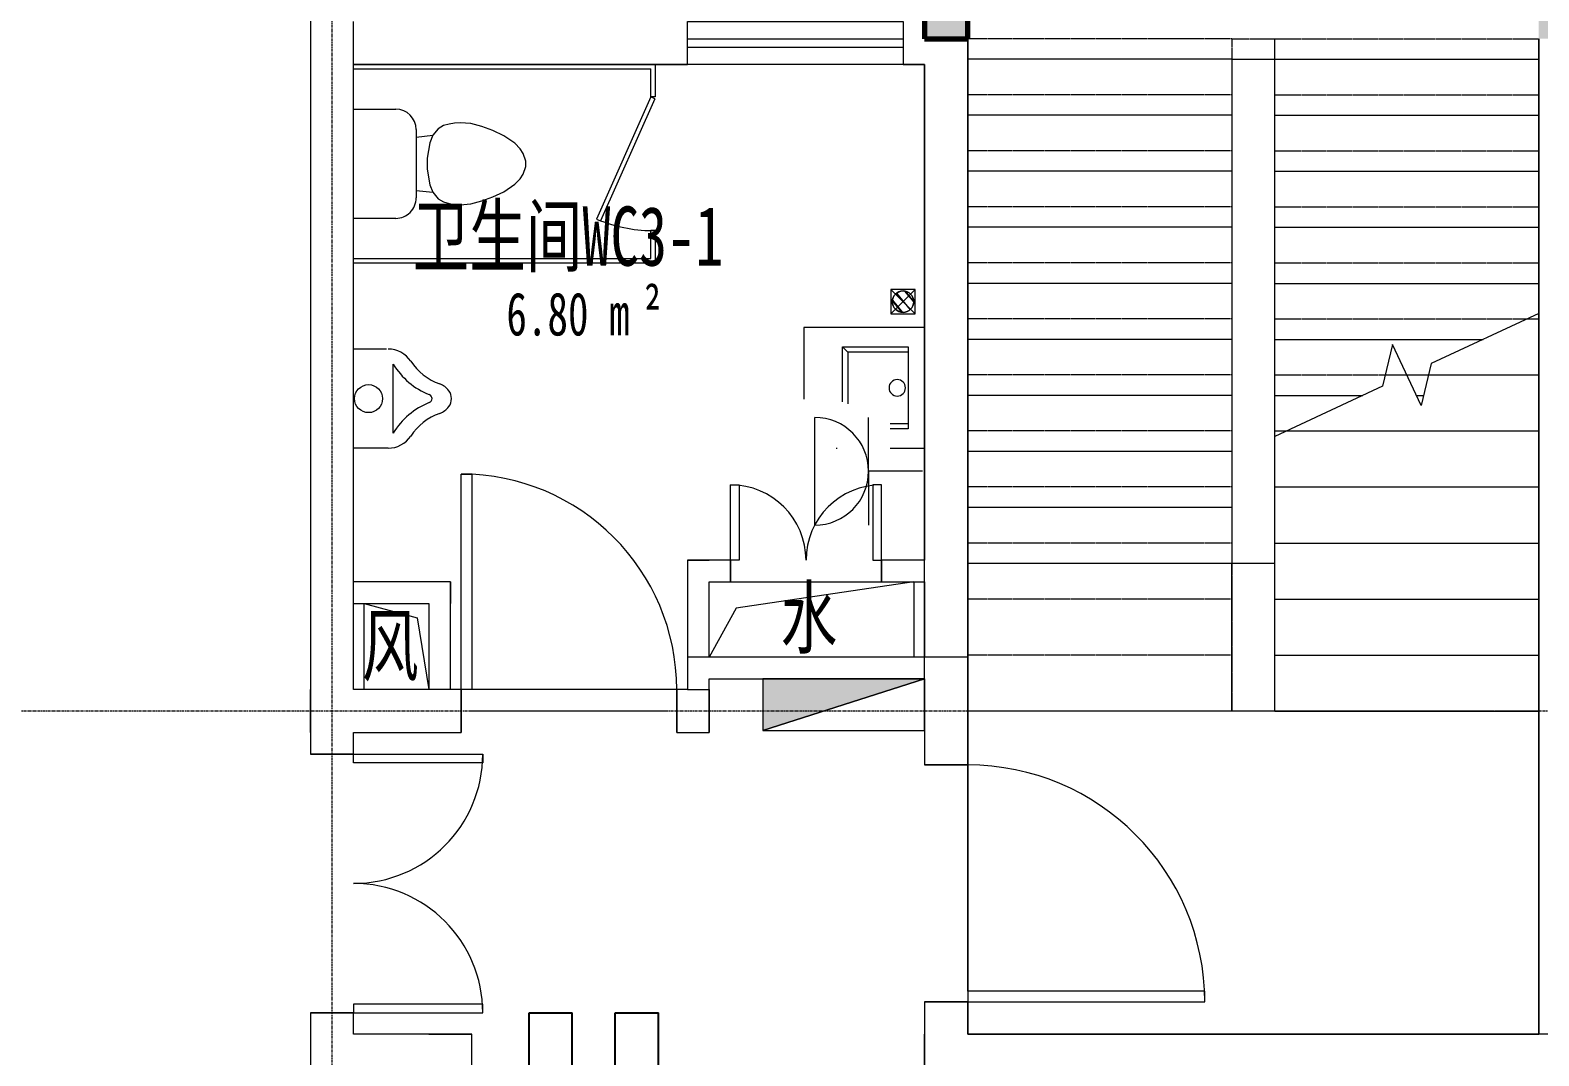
# Model space of a CAD drawing. Header units: millimetres. Extents: x 147592 to 208617, y -27981 to 8299.
# Drawn here: x 163900 to 170900, y -6250 to -1490 of the extents above; entities that cross this region are included whole.
import ezdxf

# ---------------------------------------------------------------- set-up
doc = ezdxf.new("R2010")
doc.units = ezdxf.units.MM
for name, pattern in [('划线', [6.35, 3.175, -3.175]), ('架空线', [3.97, 2.38, -1.59]), ('轴网线', [22.24, 12.7, -3.18, 3.18, -3.18])]:
    doc.linetypes.add(name, pattern=pattern)
for name, color, linetype, lineweight in [('A-AREA-____-IDEN', 7, 'Continuous', 5), ('A-DETL-____-OTLN', 7, 'Continuous', 5), ('A-DETL-GENF-OTLN', 7, 'Continuous', 5), ('A-WALL-____-MCUT', 7, 'Continuous', 13), ('A-WALL-____-OTLN', 7, 'Continuous', 13), ('E-CABL-TRAY-OTLN', 7, 'Continuous', 35), ('E-ELEC-FIXT-OTLN', 7, 'Continuous', 5), ('I-WALL-____-OTLN', 7, 'Continuous', 13), ('P-SANR-FIXT-HDLN', 7, '划线', 5), ('P-SANR-FIXT-OTLN', 7, 'Continuous', 5), ('S-GRID-____-OTLN', 7, 'Continuous', 5), ('S-STRS-____-MBND', 7, 'Continuous', 5), ('S-STRS-____-OTLN', 7, 'Continuous', 5)]:
    doc.layers.add(name, color=color, linetype=linetype, lineweight=lineweight)
for name, color, linetype, lineweight, true_color in [('A-DOOR-____-MCUT', 7, 'Continuous', 13, 0x00007f), ('A-FLOR-____-OTLN', 7, 'Continuous', 13, 0x007f00), ('A-GLAZ-____-OTLN', 7, 'Continuous', 13, 0x00007f)]:
    doc.layers.add(name, color=color, linetype=linetype, lineweight=lineweight, true_color=true_color)
doc.styles.add('仿宋', font='', dxfattribs={"width": 0.7, "height": 200})
doc.styles.add('仿宋_1', font='', dxfattribs={"width": 0.7, "height": 275})
doc.styles.get('仿宋').set_extended_font_data('FangSong')
doc.styles.get('仿宋_1').set_extended_font_data('FangSong')

# ---------------------------------------------------------------- blocks, each defined once
blk = doc.blocks.new('TJ单扇平开门 - M1023-2001523-ELV_2F')
at = {"layer": 'A-DOOR-____-MCUT', "color": 251, "lineweight": 5, "true_color": 0x515151}
for p, q in [((450, -100), (500, -100)), ((450, -1100), (450, -100)), ((500, -100), (500, -1100)), ((500, -1100), (450, -1100))]:
    blk.add_line(p, q, dxfattribs=at)
at = {"layer": 'A-DOOR-____-MCUT', "color": 173, "lineweight": 5, "true_color": 0x5151be}
blk.add_arc((500, -100), 1000, 180, 270, dxfattribs=at)
blk = doc.blocks.new('TJ双扇平开门 - FMC0723-2632172-ELV_2F')
at = {"layer": 'A-DOOR-____-MCUT', "color": 251, "lineweight": 5, "true_color": 0x515151}
for p, q in [((-350, 50), (-350, 400)), ((-350, 400), (-310, 400)), ((-310, 400), (-310, 50)), ((350, 400), (310, 400)), ((310, 400), (310, 50)), ((350, 50), (350, 400)), ((-310, 50), (-350, 50)), ((310, 50), (350, 50))]:
    blk.add_line(p, q, dxfattribs=at)
at = {"layer": 'A-DOOR-____-MCUT', "color": 173, "lineweight": 5, "true_color": 0x5151be}
for centre, start, end in [((-350, 50), 0, 90), ((350, 50), 90, 180)]:
    blk.add_arc(centre, 350, start, end, dxfattribs=at)
blk = doc.blocks.new('左右推拉窗 - C1015-1399711-ELV_2F')
at = {"layer": 'A-GLAZ-____-OTLN', "color": 251, "lineweight": 5, "true_color": 0x515151}
for p, q in [((-490.5, -166.9), (-490.5, 33.1)), ((-490.5, 33.1), (509.5, 33.1)), ((509.5, 33.1), (509.5, -166.9)), ((-490.5, -46.9), (509.5, -46.9)), ((509.5, -86.9), (-490.5, -86.9)), ((509.5, -166.9), (-490.5, -166.9))]:
    blk.add_line(p, q, dxfattribs=at)
blk = doc.blocks.new('消火栓明装 - 消火栓明装-1641868-ELV_2F')
at = {"layer": 'A-DETL-GENF-OTLN', "true_color": 0x888888}
blk.add_hatch(color=252, dxfattribs=at).paths.add_polyline_path([(-375, -240), (375, 0), (-375, 0)], flags=0)
at = {"layer": 'A-DETL-GENF-OTLN', "color": 251, "true_color": 0x515151}
for p, q in [((375, 0), (-375, -240)), ((-375, -240), (375, 0)), ((375, 0), (-375, 0)), ((-375, 0), (-375, -240)), ((375, -240), (375, 0)), ((-375, -240), (375, -240))]:
    blk.add_line(p, q, dxfattribs=at)
blk = doc.blocks.new('TJ单扇平开门 - FMB1222a-1649782-ELV_2F')
at = {"layer": 'A-DOOR-____-MCUT', "color": 251, "lineweight": 5, "true_color": 0x515151}
for p, q in [((550, 1200), (500, 1200)), ((500, 1200), (500, 100)), ((550, 100), (550, 1200)), ((500, 100), (550, 100))]:
    blk.add_line(p, q, dxfattribs=at)
at = {"layer": 'A-DOOR-____-MCUT', "color": 173, "lineweight": 5, "true_color": 0x5151be}
blk.add_arc((550, 100), 1100, 90, 180, dxfattribs=at)
blk = doc.blocks.new('TJ双扇平开门 - M1222-1543866-ELV_2F')
at = {"layer": 'A-DOOR-____-MCUT', "color": 251, "lineweight": 5, "true_color": 0x515151}
for p, q in [((-600, 100), (-600, 700)), ((-600, 700), (-560, 700)), ((-560, 700), (-560, 100)), ((600, 700), (560, 700)), ((560, 700), (560, 100)), ((600, 100), (600, 700)), ((-560, 100), (-600, 100)), ((560, 100), (600, 100))]:
    blk.add_line(p, q, dxfattribs=at)
at = {"layer": 'A-DOOR-____-MCUT', "color": 173, "lineweight": 5, "true_color": 0x5151be}
for centre, start, end in [((-600, 100), 0, 90), ((600, 100), 90, 180)]:
    blk.add_arc(centre, 600, start, end, dxfattribs=at)
blk = doc.blocks.new('TJ地漏 - TJ卫生间地漏-1319877-ELV_2F')
at = {"layer": 'P-SANR-FIXT-HDLN', "color": 250, "linetype": 'Continuous', "true_color": 0x444444}
for p, q in [((-56, -56), (56, 56)), ((56, -56), (-56, 56)), ((56, 56), (-56, 56)), ((-56, 56), (-56, -56)), ((56, -56), (56, 56)), ((-56, -56), (56, -56))]:
    blk.add_line(p, q, dxfattribs=at)
at = {"layer": 'P-SANR-FIXT-OTLN', "color": 160, "true_color": 0x4444ff}
for p, q in [((-9.5, -49.1), (-50, 0.2)), ((-6.9, -49.5), (-49.9, 2.9)), ((30.8, -39.4), (-32.6, 37.9)), ((49.5, -6.9), (2.9, 49.9)), ((49.8, -4.5), (5.3, 49.7))]:
    blk.add_line(p, q, dxfattribs=at)
blk.add_circle((0, 0), 50, dxfattribs=at)
at = {"layer": 'P-SANR-FIXT-OTLN', "color": 250, "true_color": 0x444444}
for start, end in [(90, 270), (270, 90)]:
    blk.add_arc((0, 0), 50, start, end, dxfattribs=at)
blk = doc.blocks.new('TJ洗脸盆-矩形 - 560 mmx560 mm-866088-ELV_2F')
at = {"layer": 'P-SANR-FIXT-OTLN', "color": 250, "true_color": 0x444444}
for p, q in [((167490, -2870), (167490, -3202.6)), ((168050, -2870), (167490, -2870)), ((168050, -3430), (168050, -2870)), ((167668.8, -2959.5), (167973.8, -2959.5)), ((167668.8, -3214.1), (167668.8, -2959.5)), ((167668.8, -2959.5), (167694.2, -2984.9)), ((167973.8, -2984.9), (167694.2, -2984.9)), ((167694.2, -2984.9), (167694.2, -3224.6)), ((167973.8, -2959.5), (167973.8, -3340.5)), ((167890, -3315.1), (167973.8, -3315.1)), ((167973.8, -3340.5), (167890, -3340.5)), ((167640, -3430), (167644.1, -3430)), ((167890, -3430), (168050, -3430))]:
    blk.add_line(p, q, dxfattribs=at)
for start, end in [(90, 270), (270, 90)]:
    blk.add_arc((167923, -3150), 38.1, start, end, dxfattribs=at)
blk = doc.blocks.new('TJ小便器-壁挂式 - 标准-869850-ELV_2F')
at = {"layer": 'A-DETL-GENF-OTLN', "color": 250, "true_color": 0x444444}
for p, q in [((165553.2, -2970), (165400, -2970)), ((165400, -3430), (165400, -2970)), ((165585, -3360), (165585, -3040)), ((165561.2, -3430), (165400, -3430))]:
    blk.add_line(p, q, dxfattribs=at)
blk.add_circle((165470, -3200), 65, dxfattribs=at)
for centre, radius, start, end in [((165561.2, -3095), 125, 33.3897, 90), ((165875.5, -2866.2), 338.5, 210.89349, 248.60828), ((165889.6, -2878.5), 268.3, 213.3897, 250.50602), ((165770, -3216.3), 90, 36.06567, 70.50602), ((165875.5, -3533.8), 338.5, 111.39172, 149.10651), ((165744.7, -3200), 20, 291.39172, 68.60828), ((165792.4, -3200), 62.3, 323.93433, 36.06567), ((165889.6, -3521.5), 268.3, 109.49398, 146.6103), ((165770, -3183.7), 90, 289.49398, 323.93433), ((165561.2, -3305), 125, 270, 326.6103)]:
    blk.add_arc(centre, radius, start, end, dxfattribs=at)
blk = doc.blocks.new('单个座便器隔间 - 单个座便器隔间-1853707-ELV_2F')
at = {"layer": 'P-SANR-FIXT-OTLN', "color": 250, "true_color": 0x444444}
for p, q in [((-10, 0), (-10, 1400)), ((-10, 1400), (140, 1400)), ((10, 0), (10, 1380)), ((140, 1380), (10, 1380)), ((140, 1400), (140, 1380)), ((148.1, 1398.3), (140, 1380)), ((140, 1380), (706.4, 1127.8)), ((148.1, 1398.3), (714.5, 1146.1)), ((760, 1400), (910, 1400)), ((760, 1400), (760, 1380)), ((890, 1380), (760, 1380)), ((890, 0), (890, 1380)), ((910, 0), (910, 1400)), ((706.4, 1127.8), (714.5, 1146.1)), ((380.4, 774.1), (355, 748.7)), ((402.4, 786.8), (380.4, 774.1)), ((437.3, 799.5), (402.4, 786.8)), ((462.7, 799.5), (437.3, 799.5)), ((497.6, 786.8), (462.7, 799.5)), ((519.6, 774.1), (497.6, 786.8)), ((545, 748.7), (519.6, 774.1)), ((355, 748.7), (319.8, 697.9)), ((580.2, 697.9), (545, 748.7)), ((296.1, 647.1), (277.6, 596.3)), ((319.8, 697.9), (296.1, 647.1)), ((603.9, 647.1), (580.2, 697.9)), ((622.4, 596.3), (603.9, 647.1)), ((277.6, 596.3), (263.9, 545.3)), ((636.1, 545.3), (622.4, 596.3)), ((263.9, 545.3), (259.5, 494.7)), ((259.5, 494.7), (261.7, 469.4)), ((640.5, 494.7), (636.1, 545.3)), ((638.3, 469.4), (640.5, 494.7)), ((261.7, 469.4), (266.2, 443.9)), ((266.2, 443.9), (273, 418.5)), ((627, 418.5), (633.8, 443.9)), ((633.8, 443.9), (638.3, 469.4)), ((273, 418.5), (287.4, 393.1)), ((287.4, 393.1), (317.7, 367.7)), ((317.7, 367.7), (352.6, 355)), ((326.5, 290.9), (317.7, 367.7)), ((352.6, 355), (424.6, 342.3)), ((475.4, 342.3), (547.4, 355)), ((547.4, 355), (582.3, 367.7)), ((573.5, 290.9), (582.3, 367.7)), ((582.3, 367.7), (612.6, 393.1)), ((612.6, 393.1), (627, 418.5)), ((291.3, 290.9), (608.8, 290.9)), ((424.6, 342.3), (475.4, 342.3)), ((196.6, 0), (196.6, 196.2)), ((703.4, 196.2), (703.4, 0)), ((703.4, 0), (196.6, 0))]:
    blk.add_line(p, q, dxfattribs=at)
for centre, radius, start, end in [((88.8, 1389.2), 671.3, 338.77043, 0.92479), ((291.3, 196.2), 94.6, 90, 180), ((608.8, 196.2), 94.6, 360, 90)]:
    blk.add_arc(centre, radius, start, end, dxfattribs=at)
blk = doc.blocks.new('YXQH_AR_B9-20_rvt-1-ELV_2F')
at = {"layer": 'A-DETL-GENF-OTLN', "true_color": 0xa1a1a1}
h = blk.add_hatch(dxfattribs=at)
h.set_pattern_fill('FP_177', color=253, style=0, pattern_type=2)
h.set_pattern_definition([(7.754, (-466.58, -204.02), (12.15805, 332.8942), [3.353, -1548.768]), (7.754, (776.34, 218.05), (12.15805, 332.8942), [3.353, -1548.768]), (9.74, (363.8, 116.2), (0.0001, 1266.291), [3.353, -588.363]), (9.74, (339.6, 204.2), (0.0001, 1266.291), [3.353, -588.363]), (68.882, (225.66, -61.6), (-140.1373, 1041.8589), [3.353, -1089.337]), (68.882, (129, -106.5), (-140.1373, 1041.8589), [3.353, -1089.337]), (56.297, (-51.2, 131.2), (-734.4827, 622.8598), [3.353, -470.742]), (56.297, (137.8, 331.9), (-734.4827, 622.8598), [3.353, -470.742]), (137.416, (187.59, 94.08), (-3935.054568, 3543.459496), [73.913, -9804.313]), (8.512, (90.05, 79.41), (3117.572636, 564.982686), [98.632, -5356.38]), (236.294, (133.21, 144.14), (-4467.173774, -6768.804336), [77.802, -13192.636]), (128.267, (122.16, 220.01), (-6131.736673, 7665.37486), [53.462, -17810.517]), (9.74, (48.62, 207.58), (3069.14795, 643.06413), [74.582, -10350.37]), (233.414, (89.018, 261.96), (-20834.0959632, -28103.0884394), [67.74, -56173.655]), (67.8, (40.48, -52.28), (439.74679, 1441.63531), [50.851, -3807.912]), (307.846, (0, 0), (856.01581, -814.9391), [66.124, -2950.443]), (45, (0, 0), (-176.7767, 176.7767), []), (355, (0, 0), (578.509, 689.44), [60, -660]), (7.754, (0, 0), (12.15805, 332.8942), [3.353, -1548.768]), (7.754, (517.27, 396.9), (12.15805, 332.8942), [3.353, -1548.768]), (7.754, (1048.8, 804.78), (12.15805, 332.8942), [3.353, -1548.768]), (9.74, (-323, 0), (0.0001, 1266.291), [3.353, -588.363]), (9.74, (-83.4, -219.6), (0.0001, 1266.291), [3.353, -588.363]), (9.74, (298.5, -569.5), (0.0001, 1266.291), [3.353, -588.363]), (68.882, (645.7, -553.4), (-140.1373, 1041.8589), [3.353, -1089.337]), (68.882, (-12.15, -134.3), (-140.1373, 1041.8589), [3.353, -1089.337]), (68.882, (-223, 0), (-140.1373, 1041.8589), [3.353, -1089.337]), (56.297, (0, 0), (-734.4827, 622.8598), [3.353, -470.742]), (56.297, (378.7, 49.9), (-734.4827, 622.8598), [3.353, -470.742]), (56.297, (1010.3, 133), (-734.4827, 622.8598), [3.353, -470.742])])
h.paths.add_polyline_path([(182450, -17650), (182950, -17650), (182950, -17150), (182450, -17150)], flags=0)
h.paths.add_polyline_path([(165000, -17650), (165600, -17650), (165600, -17050), (165000, -17050)], flags=0)
h.paths.add_polyline_path([(191650, -17650), (191650, -17150), (191150, -17150), (191150, -17650)], flags=0)
h.paths.add_polyline_path([(156950, -17650), (156950, -17050), (156350, -17050), (156350, -17650)], flags=0)
h.paths.add_polyline_path([(174300, -17650), (174300, -17050), (173700, -17050), (173700, -17650), (173792.3, -17650)], flags=0)
h.paths.add_polyline_path([(171250, -9250), (171250, -8750), (170750, -8750), (170750, -9250)], flags=0)
h.paths.add_polyline_path([(176300, -9050), (176800, -9050), (176800, -8500), (176300, -8500)], flags=0)
h.paths.add_polyline_path([(165000, -9000), (165500, -9000), (165500, -8500), (165000, -8500)], flags=0)
h.paths.add_polyline_path([(191150, -8955), (191650, -8955), (191650, -8450), (191150, -8450)], flags=0)
h.paths.add_polyline_path([(182500, -8950), (183000, -8950), (183000, -8450), (182500, -8450)], flags=0)
h.paths.add_polyline_path([(156350, -8950), (156850, -8950), (156850, -8450), (156350, -8450)], flags=0)
h.paths.add_polyline_path([(182950, -7000), (182950, -6500), (182550, -6500), (182550, -7000)], flags=0)
h.paths.add_polyline_path([(168250, -1530), (168250, -1130), (168050, -1130), (168050, -1530)], flags=0)
h.paths.add_polyline_path([(171100, -1530), (171100, -1130), (170900, -1130), (170900, -1530)], flags=0)
h.paths.add_polyline_path([(173750, -1530), (173950, -1530), (173950, -1130), (173750, -1130)], flags=0)
h.paths.add_polyline_path([(176800, -350), (176800, 250), (176200, 250), (176200, -350), (176296.5, -350)], flags=0)
h.paths.add_polyline_path([(165000, -250), (165500, -250), (165500, 250), (165000, 250)], flags=0)
h.paths.add_polyline_path([(156850, -250), (156850, 250), (156350, 250), (156350, -250)], flags=0)
h.paths.add_polyline_path([(170900, -150), (171100, -150), (171100, 250), (170900, 250)], flags=0)
h.paths.add_polyline_path([(173950, -150), (173950, 250), (173750, 250), (173750, -150), (173792.3, -150)], flags=0)
h.paths.add_polyline_path([(168050, -150), (168250, -150), (168250, 250), (168050, 250)], flags=0)
at = {"color": 251, "lineweight": 5, "true_color": 0x515151}
for p, q in [((168000, -4050), (167176.1, -4172.6)), ((165450, -4150), (165695, -4217.6)), ((167176.1, -4172.6), (167050, -4400)), ((165695, -4217.6), (165750, -4550))]:
    blk.add_line(p, q, dxfattribs=at)
at = {"layer": 'A-DETL-____-OTLN', "color": 160, "lineweight": 70, "true_color": 0x4444ff}
for p, q in [((168050, -1130), (168050, -1530)), ((168250, -1530), (168250, -1130)), ((168050, -1530), (168250, -1530))]:
    blk.add_line(p, q, dxfattribs=at)
at = {"layer": 'A-DETL-____-OTLN', "color": 250, "true_color": 0x444444}
blk.add_line((166850, -4650), (165950, -4650), dxfattribs=at)
at = {"layer": 'A-FLOR-____-OTLN', "color": 8, "lineweight": 5, "true_color": 0x7f7f7f}
for p, q in [((165400, -1650), (165400, -1450)), ((165400, -4050), (165400, -1650)), ((166950, -1650), (165400, -1650)), ((168050, -1650), (167950, -1650)), ((168050, -3950), (168050, -1650)), ((168050, -4050), (168050, -3950)), ((165400, -4150), (165400, -4050)), ((167050, -4400), (167050, -4050)), ((167050, -4050), (167150, -4050)), ((167150, -4050), (167850, -4050)), ((167850, -4050), (168000, -4050)), ((168000, -4050), (168000, -4400)), ((168050, -4400), (168050, -4050)), ((165400, -4550), (165400, -4150)), ((165450, -4550), (165450, -4150)), ((165450, -4150), (165750, -4150)), ((165750, -4150), (165750, -4550)), ((168250, -4400), (166950, -4400)), ((166950, -4400), (166950, -4550)), ((168250, -4650), (168250, -4400)), ((165750, -4550), (165400, -4550)), ((165850, -4550), (165750, -4550)), ((165950, -4550), (165850, -4550)), ((166900, -4550), (165950, -4550)), ((166950, -4550), (166900, -4550)), ((168250, -4900), (168250, -4650)), ((168250, -5950), (168250, -4900)), ((168250, -6150), (168250, -6000)), ((170900, -6150), (168250, -6150)), ((171100, -6150), (170900, -6150))]:
    blk.add_line(p, q, dxfattribs=at)
at = {"layer": 'A-WALL-____-MCUT', "color": 251, "lineweight": 5, "true_color": 0x515151}
for p, q in [((165200, -250), (165200, -4550)), ((168250, -4900), (168250, -1530)), ((170900, -1530), (170900, -6150)), ((165400, -1650), (166950, -1650)), ((165400, -4050), (165400, -1650)), ((167950, -1650), (168050, -1650)), ((168050, -1650), (168050, -3950)), ((166950, -3950), (166950, -4550)), ((167050, -3950), (166950, -3950)), ((167150, -3950), (167050, -3950)), ((167150, -4050), (167150, -3950)), ((168050, -3950), (167850, -3950)), ((167850, -3950), (167850, -4050)), ((168050, -4050), (168050, -3950)), ((165850, -4050), (165400, -4050)), ((165850, -4150), (165850, -4050)), ((167050, -4400), (167050, -4050)), ((167050, -4050), (167150, -4050)), ((167850, -4050), (168050, -4050)), ((168050, -4050), (168050, -4400)), ((165400, -4150), (165750, -4150)), ((165400, -4550), (165400, -4150)), ((165750, -4150), (165750, -4550)), ((165850, -4550), (165850, -4150)), ((168050, -4400), (167050, -4400)), ((168050, -4500), (168050, -4400)), ((165200, -4550), (165200, -4750)), ((165750, -4550), (165400, -4550)), ((165900, -4550), (165850, -4550)), ((165900, -4750), (165900, -4550)), ((166950, -4550), (166900, -4550)), ((166900, -4550), (166900, -4750)), ((166950, -4550), (167050, -4550)), ((167050, -4550), (167050, -4500)), ((167050, -4500), (168050, -4500)), ((167050, -4750), (167050, -4550)), ((168050, -4500), (168050, -4900)), ((165200, -4750), (165200, -4850)), ((165400, -4750), (165900, -4750)), ((165400, -4850), (165400, -4750)), ((166900, -4750), (167050, -4750)), ((165200, -4850), (165400, -4850)), ((168050, -4900), (168250, -4900)), ((168250, -6000), (168050, -6000)), ((168050, -6000), (168050, -6150)), ((168250, -6150), (168250, -6000)), ((165400, -6050), (165200, -6050)), ((165200, -6050), (165200, -6350)), ((165400, -6150), (165400, -6050)), ((165750, -6150), (165400, -6150)), ((165950, -6150), (165750, -6150)), ((165950, -11500), (165950, -6150)), ((168050, -6150), (168050, -6350)), ((170900, -6150), (168250, -6150))]:
    blk.add_line(p, q, dxfattribs=at)
at = {"layer": 'A-WALL-____-OTLN', "color": 251, "lineweight": 5, "true_color": 0x515151}
for p, q in [((165200, -250), (165200, -4550)), ((166950, -1650), (166950, -1450)), ((168250, -4900), (168250, -1530)), ((165400, -1650), (166950, -1650)), ((165400, -4050), (165400, -1650)), ((167950, -1650), (168050, -1650)), ((168050, -1650), (168050, -3950)), ((165850, -4050), (165400, -4050)), ((165850, -4050), (165850, -4150)), ((168050, -4050), (168050, -4400)), ((165400, -4150), (165750, -4150)), ((165400, -4550), (165400, -4150)), ((165750, -4150), (165750, -4550)), ((165850, -4550), (165850, -4150)), ((165200, -4750), (165200, -4550)), ((165750, -4550), (165400, -4550)), ((165900, -4550), (165850, -4550)), ((165900, -4550), (165900, -4750)), ((166950, -4550), (166900, -4550)), ((166900, -4750), (166900, -4550)), ((167050, -4550), (167050, -4750)), ((165200, -4750), (165200, -4850)), ((165400, -4750), (165900, -4750)), ((165400, -4850), (165400, -4750)), ((166900, -4750), (167050, -4750)), ((168050, -4740), (168050, -4900)), ((165400, -4850), (165200, -4850)), ((168250, -4900), (168050, -4900)), ((168050, -6000), (168250, -6000)), ((168050, -6000), (168050, -6150)), ((168250, -6150), (168250, -6000)), ((165200, -6050), (165400, -6050)), ((165200, -6050), (165200, -6350)), ((165400, -6150), (165400, -6050)), ((165750, -6150), (165400, -6150)), ((165750, -6150), (165950, -6150)), ((165950, -11500), (165950, -6150)), ((168050, -6350), (168050, -6150)), ((170900, -6150), (168250, -6150))]:
    blk.add_line(p, q, dxfattribs=at)
at = {"layer": 'I-WALL-____-OTLN', "color": 251, "lineweight": 5, "true_color": 0x515151}
for p, q in [((166950, -3950), (166950, -4550)), ((166950, -3950), (167050, -3950)), ((167150, -3950), (167050, -3950)), ((167150, -3950), (167150, -4050)), ((168050, -3950), (167850, -3950)), ((167850, -4050), (167850, -3950)), ((167050, -4400), (167050, -4050)), ((167050, -4050), (167150, -4050)), ((167850, -4050), (168050, -4050)), ((168050, -4400), (167050, -4400)), ((167050, -4550), (167050, -4500)), ((167050, -4500), (167300, -4500))]:
    blk.add_line(p, q, dxfattribs=at)
at = {"layer": 'S-GRID-____-OTLN', "color": 160, "linetype": '轴网线', "true_color": 0x4444ff}
for p, q in [((165300, 7499.5), (165300, -27181.2)), ((199020.5, -4650), (148525.8, -4650))]:
    blk.add_line(p, q, dxfattribs=at)
at = {"layer": 'S-STRS-____-MBND', "color": 251, "linetype": '架空线', "true_color": 0x515151}
for p, q in [((169475, -1530), (168250, -1530)), ((169475, -1530), (168250, -1530)), ((168250, -1530), (168250, -4650)), ((168250, -1530), (168250, -4650)), ((169475, -1530), (168250, -1530)), ((169475, -1530), (168250, -1530)), ((169475, -1530), (169675, -1530)), ((169475, -1530), (169675, -1530)), ((169475, -1530), (169475, -4650)), ((169475, -1530), (169475, -4650)), ((169675, -1530), (170900, -1530)), ((169675, -4650), (169675, -1530)), ((169675, -3375.6), (169675, -1530)), ((170900, -4650), (170900, -1530)), ((170900, -2804.4), (170900, -1530)), ((169475, -1790), (168250, -1790)), ((169475, -1790), (168250, -1790)), ((169475, -1790), (168250, -1790)), ((169475, -1790), (168250, -1790)), ((169675, -1790), (170900, -1790)), ((169675, -1790), (170900, -1790)), ((169675, -1790), (170900, -1790)), ((169675, -1790), (170900, -1790)), ((169475, -2050), (168250, -2050)), ((169475, -2050), (168250, -2050)), ((169475, -2050), (168250, -2050)), ((169475, -2050), (168250, -2050)), ((169675, -2050), (170900, -2050)), ((169675, -2050), (170900, -2050)), ((169675, -2050), (170900, -2050)), ((169675, -2050), (170900, -2050)), ((169475, -2310), (168250, -2310)), ((169475, -2310), (168250, -2310)), ((169475, -2310), (168250, -2310)), ((169475, -2310), (168250, -2310)), ((169675, -2310), (170900, -2310)), ((169675, -2310), (170900, -2310)), ((169675, -2310), (170900, -2310)), ((169675, -2310), (170900, -2310)), ((169475, -2570), (168250, -2570)), ((169475, -2570), (168250, -2570)), ((169475, -2570), (168250, -2570)), ((169475, -2570), (168250, -2570)), ((169675, -2570), (170900, -2570)), ((169675, -2570), (170900, -2570)), ((169675, -2570), (170900, -2570)), ((169675, -2570), (170900, -2570)), ((169475, -2830), (168250, -2830)), ((169475, -2830), (168250, -2830)), ((169475, -2830), (168250, -2830)), ((169475, -2830), (168250, -2830)), ((169675, -2830), (170900, -2830)), ((169675, -2830), (170845.1, -2830)), ((169675, -2830), (170900, -2830)), ((169675, -2830), (170845.1, -2830)), ((169475, -3090), (168250, -3090)), ((169475, -3090), (168250, -3090)), ((169475, -3090), (168250, -3090)), ((169475, -3090), (168250, -3090)), ((169675, -3090), (170900, -3090)), ((169675, -3090), (170187.1, -3090)), ((169675, -3090), (170900, -3090)), ((169675, -3090), (170187.1, -3090)), ((170287.5, -3090), (170388, -3090)), ((170287.5, -3090), (170388, -3090)), ((169475, -3350), (168250, -3350)), ((169475, -3350), (168250, -3350)), ((169475, -3350), (168250, -3350)), ((169475, -3350), (168250, -3350)), ((169675, -3350), (170900, -3350)), ((169675, -3350), (169729.9, -3350)), ((169675, -3350), (170900, -3350)), ((169675, -3350), (169729.9, -3350)), ((169475, -3610), (168250, -3610)), ((169475, -3610), (168250, -3610)), ((169475, -3610), (168250, -3610)), ((169475, -3610), (168250, -3610)), ((169675, -3610), (170900, -3610)), ((169675, -3610), (170900, -3610)), ((169475, -3870), (168250, -3870)), ((169475, -3870), (168250, -3870)), ((169475, -3870), (168250, -3870)), ((169475, -3870), (168250, -3870)), ((169675, -3870), (170900, -3870)), ((169675, -3870), (170900, -3870)), ((169475, -4130), (168250, -4130)), ((169475, -4130), (168250, -4130)), ((169475, -4130), (168250, -4130)), ((169475, -4130), (168250, -4130)), ((169675, -4130), (170900, -4130)), ((169675, -4130), (170900, -4130)), ((169475, -4390), (168250, -4390)), ((169475, -4390), (168250, -4390)), ((169475, -4390), (168250, -4390)), ((169475, -4390), (168250, -4390)), ((169675, -4390), (170900, -4390)), ((169675, -4390), (170900, -4390)), ((168250, -4650), (168250, -6150)), ((168250, -4650), (168250, -6150)), ((169475, -4650), (168250, -4650)), ((169475, -4650), (168250, -4650)), ((169675, -4650), (169475, -4650)), ((169675, -4650), (169475, -4650)), ((170900, -4650), (169675, -4650)), ((169675, -4650), (170900, -4650)), ((169675, -4650), (170900, -4650)), ((170900, -6150), (170900, -4650)), ((170900, -6150), (170900, -4650)), ((168250, -6150), (170900, -6150)), ((168250, -6150), (170900, -6150))]:
    blk.add_line(p, q, dxfattribs=at)
at = {"layer": 'S-STRS-____-MBND', "color": 251, "true_color": 0x515151}
for p, q in [((170900, -2804.4), (170400.8, -3037.2)), ((170221.5, -2948.4), (170174.2, -3142.8)), ((170353.5, -3231.6), (170221.5, -2948.4)), ((170400.8, -3037.2), (170353.5, -3231.6)), ((170174.2, -3142.8), (169675, -3375.6))]:
    blk.add_line(p, q, dxfattribs=at)
at = {"layer": 'S-STRS-____-OTLN', "color": 251, "true_color": 0x515151}
for p, q in [((168250, -1530), (168250, -1625)), ((170900, -1625), (170900, -1530)), ((169475, -1625), (168250, -1625)), ((168250, -1625), (168250, -1885)), ((168250, -1625), (168250, -1885)), ((169475, -1625), (169675, -1625)), ((169475, -1625), (169475, -1885)), ((169675, -1625), (170900, -1625)), ((169675, -1885), (169675, -1625)), ((170900, -1885), (170900, -1625)), ((168250, -1885), (168250, -2145)), ((168250, -1885), (168250, -2145)), ((169475, -1885), (168250, -1885)), ((169475, -1885), (169475, -2145)), ((169675, -2145), (169675, -1885)), ((169675, -1885), (170900, -1885)), ((170900, -2145), (170900, -1885)), ((168250, -2145), (168250, -2405)), ((168250, -2145), (168250, -2405)), ((169475, -2145), (168250, -2145)), ((169475, -2145), (169475, -2405)), ((169675, -2405), (169675, -2145)), ((169675, -2145), (170900, -2145)), ((170900, -2405), (170900, -2145)), ((168250, -2405), (168250, -2665)), ((168250, -2405), (168250, -2665)), ((169475, -2405), (168250, -2405)), ((169475, -2405), (169475, -2665)), ((169675, -2665), (169675, -2405)), ((169675, -2405), (170900, -2405)), ((170900, -2665), (170900, -2405)), ((168250, -2665), (168250, -2925)), ((168250, -2665), (168250, -2925)), ((169475, -2665), (168250, -2665)), ((169475, -2665), (169475, -2925)), ((169675, -2925), (169675, -2665)), ((169675, -2665), (170900, -2665)), ((170900, -2804.4), (170900, -2665)), ((170845.1, -2830), (170900, -2830)), ((170900, -2925), (170900, -2804.4)), ((170900, -2830), (170900, -2804.4)), ((170900, -3090), (170900, -2830)), ((168250, -2925), (168250, -3185)), ((168250, -2925), (168250, -3185)), ((169475, -2925), (168250, -2925)), ((169475, -2925), (169475, -3185)), ((169675, -3185), (169675, -2925)), ((169675, -2925), (170641.4, -2925)), ((170900, -3185), (170900, -2925)), ((170187.1, -3090), (170287.5, -3090)), ((170388, -3090), (170900, -3090)), ((170900, -3350), (170900, -3090)), ((168250, -3185), (168250, -3445)), ((168250, -3185), (168250, -3445)), ((169475, -3185), (168250, -3185)), ((169475, -3185), (169475, -3445)), ((169675, -3375.6), (169675, -3185)), ((169675, -3185), (170083.8, -3185)), ((170331.8, -3185), (170364.9, -3185)), ((170900, -3445), (170900, -3185)), ((169729.9, -3350), (170900, -3350)), ((170900, -3610), (170900, -3350)), ((169675, -3610), (169675, -3375.6)), ((168250, -3445), (168250, -3705)), ((168250, -3445), (168250, -3705)), ((169475, -3445), (168250, -3445)), ((169475, -3445), (169475, -3705)), ((170900, -3705), (170900, -3445)), ((169675, -3870), (169675, -3610)), ((169675, -3610), (170900, -3610)), ((170900, -3870), (170900, -3610)), ((168250, -3705), (168250, -3965)), ((168250, -3705), (168250, -3965)), ((169475, -3705), (168250, -3705)), ((169475, -3705), (169475, -3965)), ((170900, -3965), (170900, -3705)), ((169675, -4130), (169675, -3870)), ((169675, -3870), (170900, -3870)), ((170900, -4130), (170900, -3870)), ((168250, -3965), (168250, -4900)), ((169475, -3965), (168250, -3965)), ((169475, -4650), (169475, -3965)), ((169675, -3965), (169475, -3965)), ((170900, -4650), (170900, -3965)), ((169675, -4390), (169675, -4130)), ((169675, -4130), (170900, -4130)), ((170900, -4390), (170900, -4130)), ((169675, -4650), (169675, -4390)), ((169675, -4390), (170900, -4390)), ((170900, -4650), (170900, -4390)), ((169675, -4650), (169475, -4650)), ((169675, -4650), (170900, -4650)), ((170900, -6150), (170900, -4650)), ((168250, -4900), (168250, -5950)), ((168250, -6000), (168250, -6150)), ((168250, -6150), (170900, -6150))]:
    blk.add_line(p, q, dxfattribs=at)
at = {"layer": 'S-STRS-____-OTLN', "color": 251, "linetype": '架空线', "true_color": 0x515151}
for p, q in [((169475, -1625), (168250, -1625)), ((169475, -1885), (168250, -1885)), ((169675, -1885), (170900, -1885)), ((169475, -2145), (168250, -2145)), ((169675, -2145), (170900, -2145)), ((169475, -2405), (168250, -2405)), ((169675, -2405), (170900, -2405)), ((169475, -2665), (168250, -2665)), ((169675, -2665), (170900, -2665)), ((170845.1, -2830), (170900, -2830)), ((169475, -2925), (168250, -2925)), ((169675, -2925), (170641.4, -2925)), ((170187.1, -3090), (170287.5, -3090)), ((170388, -3090), (170900, -3090)), ((169475, -3185), (168250, -3185)), ((169675, -3185), (170083.8, -3185)), ((170331.8, -3185), (170364.9, -3185)), ((169729.9, -3350), (170900, -3350)), ((169475, -3445), (168250, -3445)), ((169675, -3610), (170900, -3610)), ((169475, -3705), (168250, -3705)), ((169675, -3870), (170900, -3870)), ((169675, -4130), (170900, -4130)), ((169675, -4390), (170900, -4390)), ((169675, -4650), (170900, -4650))]:
    blk.add_line(p, q, dxfattribs=at)
at = {"color": 251, "lineweight": 5, "true_color": 0x515151}
for name, p, rotation in [('左右推拉窗 - C1015-1399711-ELV_2F', (167459.5, -1616.9), 180), ('TJ单扇平开门 - M1023-2001523-ELV_2F', (166400, -4650), 180), ('TJ双扇平开门 - M1222-1543866-ELV_2F', (165300, -5450), 270), ('TJ单扇平开门 - FMB1222a-1649782-ELV_2F', (168150, -5450), 270)]:
    blk.add_blockref(name, p, dxfattribs=dict(at, rotation=rotation))
at = {"color": 250, "lineweight": 80, "true_color": 0x444444}
for name, p, rotation in [('单个座便器隔间 - 单个座便器隔间-1853707-ELV_2F', (165400, -1660), 269.9999999999997), ('TJ地漏 - TJ卫生间地漏-1319877-ELV_2F', (167950, -2750), 180)]:
    blk.add_blockref(name, p, dxfattribs=dict(at, rotation=rotation))
for name in ['TJ洗脸盆-矩形 - 560 mmx560 mm-866088-ELV_2F', 'TJ小便器-壁挂式 - 标准-869850-ELV_2F']:
    blk.add_blockref(name, (0, 0), dxfattribs=at)
at = {"color": 251, "lineweight": 5, "true_color": 0x515151}
for name, p in [('TJ双扇平开门 - FMC0723-2632172-ELV_2F', (167500, -4000)), ('消火栓明装 - 消火栓明装-1641868-ELV_2F', (167675, -4500))]:
    blk.add_blockref(name, p, dxfattribs=at)
at = {"layer": 'A-AREA-____-IDEN', "color": 250, "true_color": 0x444444, "attachment_point": 1}
for s, insert, char_height, width, style in [('卫生间WC3-1', (165674.6, -2308.2), 275, 1913.628, '仿宋_1'), ('6.80 m', (166109.7, -2706.9), 200, 774.43, '仿宋'), ('\\f仿宋|b0|i0|c134|p49|;\\W.7;²', (166748.7, -2706.9), 200, 84.177, '仿宋'), ('\\f仿宋|b0|i0|c134|p49|;\\W.7;水', (167381.8, -4078.4), 275, 347.932, '仿宋_1'), ('\\f仿宋|b0|i0|c134|p49|;\\W.7;风', (165439.8, -4207.7), 275, 347.932, '仿宋_1')]:
    blk.add_mtext(s, dxfattribs=dict(at, insert=insert, char_height=char_height, width=width, style=style))
blk = doc.blocks.new('YXQH_ELV_B_rvt-1-ELV_2F')
at = {"layer": 'E-CABL-TRAY-OTLN', "color": 150, "lineweight": 25, "true_color": 0x0080ff}
for p, q in [((166215, -6050), (166415, -6050)), ((166215, -10826.4), (166215, -6050)), ((166415, -10826.4), (166415, -6050))]:
    blk.add_line(p, q, dxfattribs=at)
at = {"layer": 'E-CABL-TRAY-OTLN', "color": 216, "lineweight": 25, "true_color": 0x800080}
for p, q in [((166615, -6050), (166815, -6050)), ((166615, -10426.4), (166615, -6050)), ((166815, -10426.4), (166815, -6050))]:
    blk.add_line(p, q, dxfattribs=at)
blk = doc.blocks.new('防溅插座 - 标准-2601910-ELV_2F')
at = {"layer": 'A-DETL-GENF-OTLN'}
for p, q in [((0, 250), (-250, 250)), ((0, 250), (250, 250)), ((0, 0), (0, 250))]:
    blk.add_line(p, q, dxfattribs=at)
for start, end in [(180, 270), (270, 360)]:
    blk.add_arc((0, 500), 250, start, end, dxfattribs=at)
at = {"layer": 'E-ELEC-FIXT-OTLN'}
blk.add_line((-250, 500), (250, 500), dxfattribs=at)

msp = doc.modelspace()

# ---------------------------------------------------------------- block references
at = {"lineweight": 5}
for name in ['YXQH_AR_B9-20_rvt-1-ELV_2F', 'YXQH_ELV_B_rvt-1-ELV_2F']:
    msp.add_blockref(name, (0, 0), dxfattribs=at)
at = {"layer": 'E-ELEC-FIXT-OTLN', "rotation": 89.99999999999982}
msp.add_blockref('防溅插座 - 标准-2601910-ELV_2F', (168040, -3537.2), dxfattribs=at)

doc.saveas('drawing.dxf')
